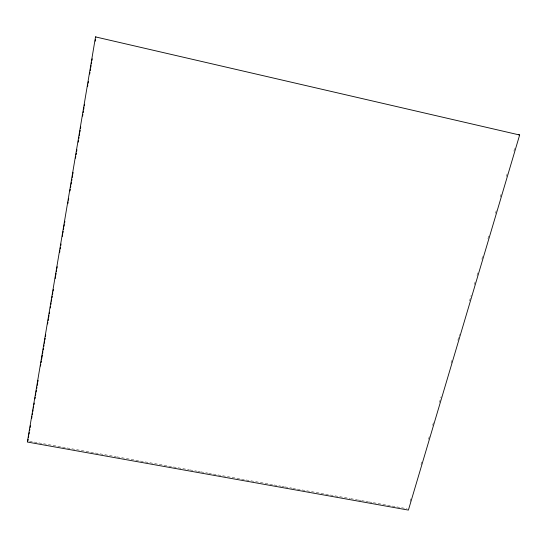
<?xml version="1.0" encoding="UTF-8"?>
<svg xmlns="http://www.w3.org/2000/svg" width="547" height="547" viewBox="0 0 547 547"><rect width="100%" height="100%" fill="white"/><g stroke="black" fill="none" stroke-linecap="round" stroke-linejoin="round"><path stroke-width="0.41" stroke-dasharray="2.73 2.05" d="M410.072 501.496L411.043 498.221M420.992 464.663L421.956 461.388M428.506 439.282L429.477 436.007M432.629 425.368L433.6 422.093M439.426 402.448L441.121 396.719M451.07 363.153L452.041 359.878M457.86 340.234L459.555 334.504M469.504 300.939L471.199 295.209M474.358 284.563L475.322 281.288M477.025 275.558L477.996 272.283M481.873 259.189L482.844 255.914M487.938 238.724L488.909 235.449M495.459 213.344L496.43 210.069M500.314 196.975L501.284 193.7M506.378 176.51L507.342 173.235M513.893 151.129L514.864 147.854M29.559 441.238L116.155 456.718M116.996 456.868L189.296 469.791M190.137 469.941L196.865 471.145M197.706 471.295L200.229 471.746M201.07 471.897L207.792 473.1M208.633 473.251L273.37 484.82M274.211 484.97L280.939 486.174M281.78 486.324L284.303 486.775M285.144 486.926L291.866 488.129M292.707 488.28L349.882 498.495M350.723 498.645L357.444 499.849M358.285 499.999L360.808 500.45M361.649 500.601L365.013 501.202M365.854 501.353L368.377 501.804M369.218 501.955L372.575 502.556M373.416 502.707L407.05 508.717"/><path stroke-width="0.82" d="M95.916 36.95L95.534 36.909L27.35 442.031L408.397 510.091L519.65 135.013L518.747 134.76M27.876 440.937L28.164 439.255M28.444 437.573L28.731 435.891M29.012 434.202L29.292 432.52M29.579 430.838L29.859 429.156M30.147 427.474L30.427 425.785M31.705 418.216L31.986 416.527M32.273 414.845L32.553 413.163M32.841 411.481L33.121 409.799M33.408 408.11L33.688 406.428M33.976 404.746L34.256 403.064M34.967 398.852L35.247 397.17M35.534 395.488L35.815 393.806M36.102 392.124L36.382 390.442M36.663 388.753L36.95 387.071M37.23 385.389L37.517 383.707M37.798 382.025L38.085 380.336M40.492 366.032L40.779 364.35M41.059 362.668L41.346 360.979M41.627 359.297L42.338 355.092M42.618 353.41L42.905 351.721M43.186 350.039L43.473 348.357M43.753 346.675L44.034 344.993M44.321 343.304L44.601 341.622M44.888 339.94L45.169 338.258M45.456 336.576L45.736 334.894M47.582 323.947L47.862 322.265M48.15 320.583L48.43 318.901M48.717 317.219L48.998 315.53M49.278 313.848L49.565 312.166M50.276 307.961L50.556 306.272M50.844 304.59L51.124 302.908M51.404 301.226L51.691 299.544M51.972 297.855L52.259 296.173M52.539 294.491L52.827 292.809M53.107 291.127L53.394 289.445M55.233 278.498L55.52 276.816M55.801 275.134L56.088 273.452M56.368 271.77L56.649 270.081M56.936 268.399L57.216 266.717M59.63 252.413L59.91 250.724M60.197 249.042L60.478 247.36M60.765 245.678L61.045 243.996M62.324 236.42L62.604 234.738M62.891 233.049L63.172 231.367M63.459 229.685L63.739 228.003M64.02 226.321L64.307 224.639M64.587 222.95L64.874 221.268M67.849 203.593L68.136 201.911M68.416 200.229L68.703 198.547M69.975 190.971L70.262 189.289M70.542 187.607L70.83 185.918M71.11 184.236L71.39 182.554M71.678 180.872L71.958 179.19M72.245 177.502L72.525 175.819M72.813 174.137L73.093 172.455M75.507 158.145L75.787 156.463M76.074 154.78L76.354 153.098M76.642 151.416L76.922 149.728M78.2 142.158L78.481 140.47M78.761 138.788L79.048 137.106M79.329 135.424L79.616 133.742M79.896 132.053L80.183 130.371M80.464 128.689L80.751 127.007M82.59 116.067L82.877 114.385M83.158 112.696L83.445 111.014M83.725 109.332L84.012 107.65M84.293 105.968L84.573 104.279M87.554 86.611L87.835 84.922M88.122 83.24L88.402 81.558M89.681 73.982L89.961 72.3M90.248 70.618L90.528 68.936M90.816 67.247L91.096 65.565M91.383 63.883L91.664 62.201M91.944 60.519L92.231 58.83M95.205 41.162L95.493 39.473M95.534 36.909L519.65 135.013"/></g></svg>
